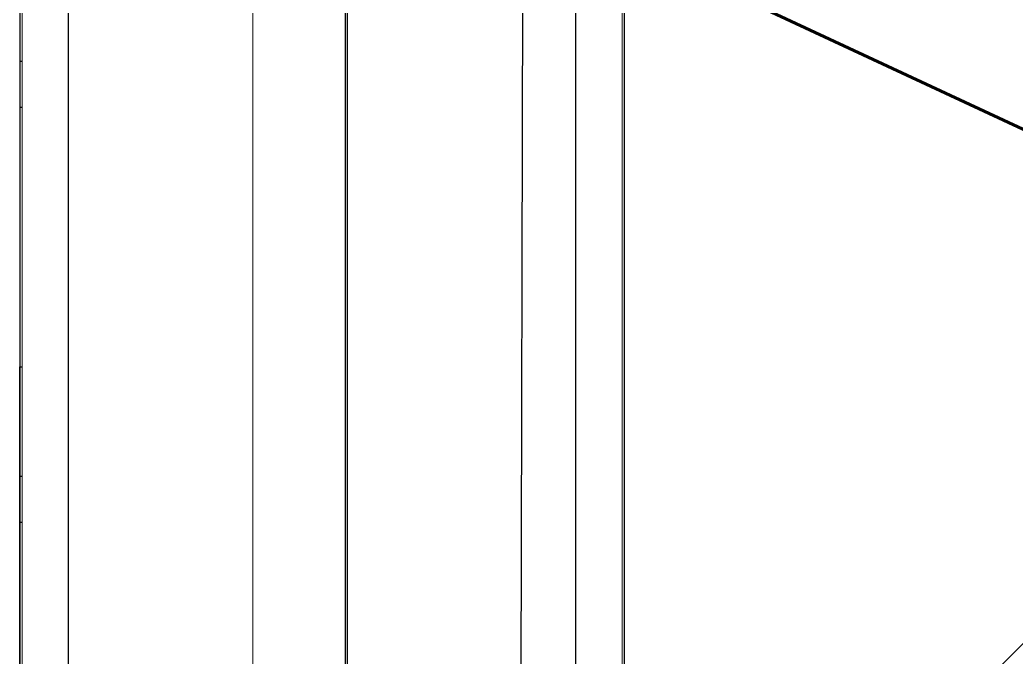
# Model space of a CAD drawing. Header units: millimetres. Extents: x -164500 to 426394, y -23753 to 102118.
# Drawn here: x 107173.7 to 107605.5, y 7921.8 to 8198.1 of the extents above; entities that cross this region are included whole.
import ezdxf

# ---------------------------------------------------------------- set-up
doc = ezdxf.new("R2010")
doc.units = ezdxf.units.MM
for name, color, linetype, lineweight in [('0) шлифовка', 5, 'Continuous', 60), ('5.2) Л-1 Линолеум', 100, 'Continuous', 30), ('A-FLOR', 7, 'Continuous', 9), ('A-GENM-3', 7, 'Continuous', 5), ('Оси', 7, 'Continuous', 9)]:
    doc.layers.add(name, color=color, linetype=linetype, lineweight=lineweight)
doc.layers.add('2) защита вин плитк', color=6, linetype='Continuous')
doc.layers.add('3.2.1) Нал-ой пол 4 вып', color=3, linetype='Continuous')

# ---------------------------------------------------------------- blocks, each defined once
blk = doc.blocks.new('Рисунок_горы - Рисунок_горы-31934381-Объем проектирования 1 этажа')
at = {"layer": 'A-GENM-3'}
for p, q in [((107109, 10341.4), (107109, 6202.65)), ((107109, 8078.45), (107109, 8246.37))]:
    blk.add_line(p, q, dxfattribs=at)
for points, knots in [([(107109, 8222.65), (107109, 8222.65), (107109, 8266.99), (107109, 8298.07), (107109, 8323.36)], [0.82222222, 0.82222222, 0.82222222, 0.82222222, 0.82222223, 0.83345188, 0.83345188, 0.83345188, 0.83345188]), ([(107109, 8246.37), (107109, 8246.37), (107109, 8246.28), (107109, 8246.18), (107109, 8246.07)], [0.7111111111, 0.7111111111, 0.7111111111, 0.7111111111, 0.7111111211, 0.7112541343, 0.7112541343, 0.7112541343, 0.7112541343]), ([(107109, 8148.48), (107109, 8148.48), (107109, 8172.61), (107109, 8198.1), (107109, 8222.65)], [0.8, 0.8, 0.8, 0.8, 0.80000001, 0.82222222, 0.82222222, 0.82222222, 0.82222222]), ([(107109, 8222.65), (107109, 8222.65), (107109, 8198.1), (107109, 8172.61), (107109, 8148.48)], [0.258992806, 0.258992806, 0.258992806, 0.258992806, 0.258992816, 0.26618705, 0.26618705, 0.26618705, 0.26618705]), ([(107109, 7955.53), (107109, 7955.53), (107109, 8012.16), (107109, 8097.93), (107109, 8148.48)], [0.77777778, 0.77777778, 0.77777778, 0.77777778, 0.77777779, 0.8, 0.8, 0.8, 0.8]), ([(107109, 8148.48), (107109, 8148.48), (107109, 8097.93), (107109, 8012.16), (107109, 7955.53)], [0.26618705, 0.26618705, 0.26618705, 0.26618705, 0.26618706, 0.273381295, 0.273381295, 0.273381295, 0.273381295])]:
    blk.add_open_spline(points, degree=3, knots=knots, dxfattribs=at)
for points in [[(107109, 8323.36), (107109, 8298.07), (107109, 8266.99), (107109, 8222.65)], [(107109, 8246.07), (107109, 8246.06), (107109, 8246.05), (107109, 8246.03)], [(107109, 8246.03), (107109, 8246.03), (107109, 8246.02), (107109, 8246.01)], [(107109, 8246.01), (107109, 8245.94), (107109, 8245.87), (107109, 8245.8)], [(107109, 8245.8), (107109, 8245.79), (107109, 8245.78), (107109, 8245.77)], [(107109, 8245.77), (107109, 8245.75), (107109, 8245.73), (107109, 8245.71)], [(107109, 8245.71), (107109, 8245.66), (107109, 8245.61), (107109, 8245.56)], [(107109, 8245.56), (107109, 8245.55), (107109, 8245.54), (107109, 8245.53)], [(107109, 8245.53), (107109, 8245.52), (107109, 8245.5), (107109, 8245.49)], [(107109, 8245.49), (107109, 8245.47), (107109, 8245.44), (107109, 8245.42)], [(107109, 8245.42), (107109, 8245.41), (107109, 8245.39), (107109, 8245.38)], [(107109, 8245.38), (107109, 8245.36), (107109, 8245.34), (107109, 8245.33)], [(107109, 8245.33), (107109, 8245.32), (107109, 8245.31), (107109, 8245.3)], [(107109, 8245.3), (107109, 8245.28), (107109, 8245.27), (107109, 8245.26)], [(107109, 8245.26), (107109, 8245.26), (107109, 8245.25), (107109, 8245.25)], [(107109, 8245.25), (107109, 8245.23), (107109, 8245.22), (107109, 8245.21)], [(107109, 8245.21), (107109, 8245.2), (107109, 8245.19), (107109, 8245.18)], [(107109, 8245.18), (107109, 8244.37), (107109, 8243.34), (107109, 8242.12)], [(107109, 8242.12), (107109, 8241.17), (107109, 8240.09), (107109, 8238.91)], [(107109, 8238.91), (107109, 8238.89), (107109, 8238.88), (107109, 8238.87)], [(107109, 8238.87), (107109, 8238.86), (107109, 8238.85), (107109, 8238.84)], [(107109, 8238.84), (107109, 8238.83), (107109, 8238.82), (107109, 8238.81)], [(107109, 8238.81), (107109, 8238.8), (107109, 8238.79), (107109, 8238.78)], [(107109, 8238.78), (107109, 8238.77), (107109, 8238.76), (107109, 8238.75)], [(107109, 8238.75), (107109, 8238.74), (107109, 8238.73), (107109, 8238.72)], [(107109, 8238.72), (107109, 8238.7), (107109, 8238.69), (107109, 8238.68)], [(107109, 8238.68), (107109, 8238.67), (107109, 8238.66), (107109, 8238.65)], [(107109, 8238.65), (107109, 8238.64), (107109, 8238.63), (107109, 8238.62)], [(107109, 8238.62), (107109, 8238.61), (107109, 8238.6), (107109, 8238.59)], [(107109, 8238.59), (107109, 8238.58), (107109, 8238.57), (107109, 8238.56)], [(107109, 8238.56), (107109, 8238.54), (107109, 8238.53), (107109, 8238.52)], [(107109, 8238.52), (107109, 8238.51), (107109, 8238.5), (107109, 8238.49)], [(107109, 8238.49), (107109, 8238.48), (107109, 8238.47), (107109, 8238.46)], [(107109, 8238.46), (107109, 8238.45), (107109, 8238.44), (107109, 8238.43)], [(107109, 8238.43), (107109, 8238.42), (107109, 8238.41), (107109, 8238.39)], [(107109, 8238.39), (107109, 8238.38), (107109, 8238.37), (107109, 8238.36)], [(107109, 8238.36), (107109, 8238.35), (107109, 8238.34), (107109, 8238.33)], [(107109, 8238.33), (107109, 8238.32), (107109, 8238.31), (107109, 8238.3)], [(107109, 8238.3), (107109, 8238.29), (107109, 8238.28), (107109, 8238.26)], [(107109, 8238.26), (107109, 8238.25), (107109, 8238.24), (107109, 8238.23)], [(107109, 8238.23), (107109, 8238.22), (107109, 8238.21), (107109, 8238.2)], [(107109, 8238.2), (107109, 8238.19), (107109, 8238.18), (107109, 8238.17)], [(107109, 8238.17), (107109, 8238.16), (107109, 8238.15), (107109, 8238.13)], [(107109, 8238.13), (107109, 8238.12), (107109, 8238.11), (107109, 8238.1)], [(107109, 8238.1), (107109, 8238.09), (107109, 8238.08), (107109, 8238.07)], [(107109, 8238.07), (107109, 8238.06), (107109, 8238.05), (107109, 8238.04)], [(107109, 8238.04), (107109, 8238.02), (107109, 8238.01), (107109, 8238)], [(107109, 8238), (107109, 8237.99), (107109, 8237.98), (107109, 8237.97)], [(107109, 8237.97), (107109, 8237.96), (107109, 8237.95), (107109, 8237.94)], [(107109, 8237.94), (107109, 8237.93), (107109, 8237.91), (107109, 8237.9)], [(107109, 8237.9), (107109, 8237.7), (107109, 8237.5), (107109, 8237.3)], [(107109, 8237.3), (107109, 8237.29), (107109, 8237.28), (107109, 8237.27)], [(107109, 8237.27), (107109, 8237.25), (107109, 8237.24), (107109, 8237.23)], [(107109, 8237.23), (107109, 8237.12), (107109, 8237), (107109, 8236.89)], [(107109, 8236.89), (107109, 8236.78), (107109, 8236.68), (107109, 8236.57)], [(107109, 8236.57), (107109, 8236.55), (107109, 8236.53), (107109, 8236.5)], [(107109, 8236.5), (107109, 8236.46), (107109, 8236.41), (107109, 8236.36)], [(107109, 8236.36), (107109, 8236.33), (107109, 8236.29), (107109, 8236.26)], [(107109, 8236.26), (107109, 8236.23), (107109, 8236.21), (107109, 8236.18)], [(107109, 8236.18), (107109, 8236.16), (107109, 8236.14), (107109, 8236.11)], [(107109, 8236.11), (107109, 8236.04), (107109, 8235.97), (107109, 8235.9)], [(107109, 8235.9), (107109, 8235.86), (107109, 8235.83), (107109, 8235.79)], [(107109, 8235.79), (107109, 8235.2), (107109, 8234.59), (107109, 8233.96)], [(107109, 8233.96), (107109, 8233.92), (107109, 8233.88), (107109, 8233.84)], [(107109, 8233.84), (107109, 8233.81), (107109, 8233.79), (107109, 8233.76)], [(107109, 8233.76), (107109, 8233.72), (107109, 8233.68), (107109, 8233.65)], [(107109, 8233.65), (107109, 8233.61), (107109, 8233.57), (107109, 8233.53)], [(107109, 8233.53), (107109, 8233.35), (107109, 8233.16), (107109, 8232.98)], [(107109, 8232.98), (107109, 8232.47), (107109, 8231.96), (107109, 8231.43)], [(107109, 8231.43), (107109, 8231.39), (107109, 8231.35), (107109, 8231.31)], [(107109, 8231.31), (107109, 8231.28), (107109, 8231.25), (107109, 8231.22)], [(107109, 8231.22), (107109, 8231.01), (107109, 8230.8), (107109, 8230.59)], [(107109, 8230.59), (107109, 8230.56), (107109, 8230.53), (107109, 8230.5)], [(107109, 8230.5), (107109, 8230.45), (107109, 8230.39), (107109, 8230.33)], [(107109, 8230.33), (107109, 8230.19), (107109, 8230.05), (107109, 8229.9)], [(107109, 8229.9), (107109, 8229.88), (107109, 8229.85), (107109, 8229.82)], [(107109, 8229.82), (107109, 8229.77), (107109, 8229.73), (107109, 8229.69)], [(107109, 8229.69), (107109, 8229.63), (107109, 8229.57), (107109, 8229.51)], [(107109, 8229.51), (107109, 8229.47), (107109, 8229.43), (107109, 8229.38)], [(107109, 8229.38), (107109, 8229.28), (107109, 8229.18), (107109, 8229.08)], [(107109, 8229.08), (107109, 8229.03), (107109, 8228.99), (107109, 8228.94)], [(107109, 8228.94), (107109, 8225.12), (107109, 8220.79), (107109, 8216.07)], [(107109, 8216.07), (107109, 8216.05), (107109, 8216.03), (107109, 8216.01)], [(107109, 8216.01), (107109, 8216), (107109, 8215.98), (107109, 8215.96)], [(107109, 8215.96), (107109, 8215.94), (107109, 8215.92), (107109, 8215.91)], [(107109, 8215.91), (107109, 8215.89), (107109, 8215.87), (107109, 8215.85)], [(107109, 8215.85), (107109, 8215.83), (107109, 8215.81), (107109, 8215.8)], [(107109, 8215.8), (107109, 8215.78), (107109, 8215.76), (107109, 8215.74)], [(107109, 8215.74), (107109, 8215.72), (107109, 8215.71), (107109, 8215.69)], [(107109, 8215.69), (107109, 8215.67), (107109, 8215.65), (107109, 8215.63)], [(107109, 8215.63), (107109, 8215.61), (107109, 8215.6), (107109, 8215.58)], [(107109, 8215.58), (107109, 8215.56), (107109, 8215.54), (107109, 8215.52)], [(107109, 8215.52), (107109, 8215.5), (107109, 8215.49), (107109, 8215.47)], [(107109, 8215.47), (107109, 8215.45), (107109, 8215.43), (107109, 8215.41)], [(107109, 8215.41), (107109, 8215.39), (107109, 8215.38), (107109, 8215.36)], [(107109, 8215.36), (107109, 8215.34), (107109, 8215.32), (107109, 8215.3)], [(107109, 8215.3), (107109, 8215.28), (107109, 8215.27), (107109, 8215.25)], [(107109, 8215.25), (107109, 8215.23), (107109, 8215.21), (107109, 8215.19)], [(107109, 8215.19), (107109, 8215.17), (107109, 8215.16), (107109, 8215.14)], [(107109, 8215.14), (107109, 8215.12), (107109, 8215.1), (107109, 8215.08)], [(107109, 8215.08), (107109, 8215.06), (107109, 8215.05), (107109, 8215.03)], [(107109, 8215.03), (107109, 8215.01), (107109, 8214.99), (107109, 8214.97)], [(107109, 8214.97), (107109, 8214.95), (107109, 8214.94), (107109, 8214.92)], [(107109, 8214.92), (107109, 8214.9), (107109, 8214.88), (107109, 8214.86)], [(107109, 8214.86), (107109, 8214.84), (107109, 8214.83), (107109, 8214.81)], [(107109, 8214.81), (107109, 8214.79), (107109, 8214.77), (107109, 8214.75)], [(107109, 8214.75), (107109, 8214.73), (107109, 8214.71), (107109, 8214.7)], [(107109, 8214.7), (107109, 8214.68), (107109, 8214.66), (107109, 8214.64)], [(107109, 8214.64), (107109, 8214.62), (107109, 8214.6), (107109, 8214.59)], [(107109, 8214.59), (107109, 8214.57), (107109, 8214.55), (107109, 8214.53)], [(107109, 8214.53), (107109, 8214.51), (107109, 8214.49), (107109, 8214.47)], [(107109, 8214.47), (107109, 8214.46), (107109, 8214.44), (107109, 8214.42)], [(107109, 8214.42), (107109, 8214.4), (107109, 8214.38), (107109, 8214.36)], [(107109, 8214.36), (107109, 8214.03), (107109, 8213.69), (107109, 8213.36)], [(107109, 8213.36), (107109, 8213.34), (107109, 8213.32), (107109, 8213.3)], [(107109, 8213.3), (107109, 8213.28), (107109, 8213.26), (107109, 8213.24)], [(107109, 8213.24), (107109, 8213.06), (107109, 8212.87), (107109, 8212.68)], [(107109, 8212.68), (107109, 8212.51), (107109, 8212.34), (107109, 8212.17)], [(107109, 8212.17), (107109, 8212.13), (107109, 8212.09), (107109, 8212.06)], [(107109, 8212.06), (107109, 8211.98), (107109, 8211.9), (107109, 8211.83)], [(107109, 8211.83), (107109, 8211.77), (107109, 8211.71), (107109, 8211.66)], [(107109, 8211.66), (107109, 8211.62), (107109, 8211.58), (107109, 8211.54)], [(107109, 8211.54), (107109, 8211.5), (107109, 8211.47), (107109, 8211.43)], [(107109, 8211.43), (107109, 8211.31), (107109, 8211.2), (107109, 8211.08)], [(107109, 8211.08), (107109, 8211.03), (107109, 8210.97), (107109, 8210.91)], [(107109, 8210.91), (107109, 8209.97), (107109, 8209.02), (107109, 8208.05)], [(107109, 8208.05), (107109, 8207.99), (107109, 8207.93), (107109, 8207.87)], [(107109, 8207.87), (107109, 8207.83), (107109, 8207.79), (107109, 8207.75)], [(107109, 8207.75), (107109, 8207.69), (107109, 8207.63), (107109, 8207.58)], [(107109, 8207.58), (107109, 8207.52), (107109, 8207.46), (107109, 8207.4)], [(107109, 8207.4), (107109, 8207.12), (107109, 8206.84), (107109, 8206.56)], [(107109, 8206.56), (107109, 8205.8), (107109, 8205.04), (107109, 8204.26)], [(107109, 8204.26), (107109, 8204.2), (107109, 8204.14), (107109, 8204.08)], [(107109, 8204.08), (107109, 8204.04), (107109, 8204), (107109, 8203.96)], [(107109, 8203.96), (107109, 8203.65), (107109, 8203.35), (107109, 8203.04)], [(107109, 8203.04), (107109, 8203), (107109, 8202.96), (107109, 8202.91)], [(107109, 8202.91), (107109, 8202.83), (107109, 8202.75), (107109, 8202.67)], [(107109, 8202.67), (107109, 8202.46), (107109, 8202.26), (107109, 8202.05)], [(107109, 8202.05), (107109, 8202.01), (107109, 8201.97), (107109, 8201.92)], [(107109, 8201.92), (107109, 8201.86), (107109, 8201.8), (107109, 8201.74)], [(107109, 8201.74), (107109, 8201.66), (107109, 8201.57), (107109, 8201.49)], [(107109, 8201.49), (107109, 8201.43), (107109, 8201.37), (107109, 8201.3)], [(107109, 8201.3), (107109, 8201.16), (107109, 8201.01), (107109, 8200.87)], [(107109, 8200.87), (107109, 8200.8), (107109, 8200.74), (107109, 8200.68)], [(107109, 8200.68), (107109, 8195.25), (107109, 8189.52), (107109, 8183.59)], [(107109, 8183.59), (107109, 8183.57), (107109, 8183.55), (107109, 8183.52)], [(107109, 8183.52), (107109, 8183.5), (107109, 8183.48), (107109, 8183.46)], [(107109, 8183.46), (107109, 8183.43), (107109, 8183.41), (107109, 8183.39)], [(107109, 8183.39), (107109, 8183.37), (107109, 8183.34), (107109, 8183.32)], [(107109, 8183.32), (107109, 8183.3), (107109, 8183.27), (107109, 8183.25)], [(107109, 8183.25), (107109, 8183.23), (107109, 8183.21), (107109, 8183.18)], [(107109, 8183.18), (107109, 8183.16), (107109, 8183.14), (107109, 8183.11)], [(107109, 8183.11), (107109, 8183.09), (107109, 8183.07), (107109, 8183.05)], [(107109, 8183.05), (107109, 8183.02), (107109, 8183), (107109, 8182.98)], [(107109, 8182.98), (107109, 8182.95), (107109, 8182.93), (107109, 8182.91)], [(107109, 8182.91), (107109, 8182.89), (107109, 8182.86), (107109, 8182.84)], [(107109, 8182.84), (107109, 8182.82), (107109, 8182.79), (107109, 8182.77)], [(107109, 8182.77), (107109, 8182.75), (107109, 8182.73), (107109, 8182.7)], [(107109, 8182.7), (107109, 8182.68), (107109, 8182.66), (107109, 8182.63)], [(107109, 8182.63), (107109, 8182.61), (107109, 8182.59), (107109, 8182.56)], [(107109, 8182.56), (107109, 8182.54), (107109, 8182.52), (107109, 8182.5)], [(107109, 8182.5), (107109, 8182.47), (107109, 8182.45), (107109, 8182.43)], [(107109, 8182.43), (107109, 8182.4), (107109, 8182.38), (107109, 8182.36)], [(107109, 8182.36), (107109, 8182.34), (107109, 8182.31), (107109, 8182.29)], [(107109, 8182.29), (107109, 8182.27), (107109, 8182.24), (107109, 8182.22)], [(107109, 8182.22), (107109, 8182.2), (107109, 8182.18), (107109, 8182.15)], [(107109, 8182.15), (107109, 8182.13), (107109, 8182.11), (107109, 8182.08)], [(107109, 8182.08), (107109, 8182.06), (107109, 8182.04), (107109, 8182.01)], [(107109, 8182.01), (107109, 8181.99), (107109, 8181.97), (107109, 8181.95)], [(107109, 8181.95), (107109, 8181.92), (107109, 8181.9), (107109, 8181.88)], [(107109, 8181.88), (107109, 8181.85), (107109, 8181.83), (107109, 8181.81)], [(107109, 8181.81), (107109, 8181.79), (107109, 8181.76), (107109, 8181.74)], [(107109, 8181.74), (107109, 8181.72), (107109, 8181.69), (107109, 8181.67)], [(107109, 8181.67), (107109, 8181.65), (107109, 8181.62), (107109, 8181.6)], [(107109, 8181.6), (107109, 8181.58), (107109, 8181.56), (107109, 8181.53)], [(107109, 8181.53), (107109, 8181.51), (107109, 8181.49), (107109, 8181.46)], [(107109, 8181.46), (107109, 8181.05), (107109, 8180.64), (107109, 8180.22)], [(107109, 8180.22), (107109, 8180.2), (107109, 8180.17), (107109, 8180.15)], [(107109, 8180.15), (107109, 8180.13), (107109, 8180.1), (107109, 8180.08)], [(107109, 8180.08), (107109, 8179.85), (107109, 8179.62), (107109, 8179.39)], [(107109, 8179.39), (107109, 8179.18), (107109, 8178.97), (107109, 8178.76)], [(107109, 8178.76), (107109, 8178.71), (107109, 8178.67), (107109, 8178.62)], [(107109, 8178.62), (107109, 8178.53), (107109, 8178.44), (107109, 8178.34)], [(107109, 8178.34), (107109, 8178.27), (107109, 8178.2), (107109, 8178.13)], [(107109, 8178.13), (107109, 8178.09), (107109, 8178.04), (107109, 8177.99)], [(107109, 8177.99), (107109, 8177.95), (107109, 8177.9), (107109, 8177.86)], [(107109, 8177.86), (107109, 8177.72), (107109, 8177.58), (107109, 8177.44)], [(107109, 8177.44), (107109, 8177.37), (107109, 8177.3), (107109, 8177.23)], [(107109, 8177.23), (107109, 8176.08), (107109, 8174.94), (107109, 8173.78)], [(107109, 8173.78), (107109, 8173.71), (107109, 8173.64), (107109, 8173.57)], [(107109, 8173.57), (107109, 8173.52), (107109, 8173.48), (107109, 8173.43)], [(107109, 8173.43), (107109, 8173.36), (107109, 8173.29), (107109, 8173.22)], [(107109, 8173.22), (107109, 8173.15), (107109, 8173.07), (107109, 8173)], [(107109, 8173), (107109, 8172.67), (107109, 8172.34), (107109, 8172.01)], [(107109, 8172.01), (107109, 8171.11), (107109, 8170.21), (107109, 8169.31)], [(107109, 8169.31), (107109, 8169.24), (107109, 8169.16), (107109, 8169.09)], [(107109, 8169.09), (107109, 8169.04), (107109, 8169), (107109, 8168.95)], [(107109, 8168.95), (107109, 8168.59), (107109, 8168.23), (107109, 8167.88)], [(107109, 8167.88), (107109, 8167.83), (107109, 8167.78), (107109, 8167.73)], [(107109, 8167.73), (107109, 8167.66), (107109, 8167.59), (107109, 8167.52)], [(107109, 8167.52), (107109, 8167.49), (107109, 8167.47), (107109, 8167.45)], [(107109, 8167.45), (107109, 8116.95), (107109, 8058.75), (107109, 8045.15)], [(107109, 8077.99), (107109, 8078.02), (107109, 8078.04), (107109, 8078.06)], [(107109, 8077.92), (107109, 8077.95), (107109, 8077.97), (107109, 8077.99)], [(107109, 8077.91), (107109, 8077.91), (107109, 8077.92), (107109, 8077.92)], [(107109, 8077.89), (107109, 8077.9), (107109, 8077.9), (107109, 8077.91)], [(107109, 8077.88), (107109, 8077.89), (107109, 8077.89), (107109, 8077.89)], [(107109, 8077.87), (107109, 8077.87), (107109, 8077.88), (107109, 8077.88)], [(107109, 8077.6), (107109, 8077.69), (107109, 8077.78), (107109, 8077.87)], [(107109, 8077.58), (107109, 8077.59), (107109, 8077.59), (107109, 8077.6)], [(107109, 8077.57), (107109, 8077.58), (107109, 8077.58), (107109, 8077.58)], [(107109, 8077.57), (107109, 8077.57), (107109, 8077.57), (107109, 8077.57)], [(107109, 8077.55), (107109, 8077.56), (107109, 8077.56), (107109, 8077.57)], [(107109, 8077.54), (107109, 8077.55), (107109, 8077.55), (107109, 8077.55)], [(107109, 8077.53), (107109, 8077.53), (107109, 8077.54), (107109, 8077.54)], [(107109, 8077.52), (107109, 8077.52), (107109, 8077.52), (107109, 8077.53)], [(107109, 8077.5), (107109, 8077.51), (107109, 8077.51), (107109, 8077.52)], [(107109, 8077.48), (107109, 8077.49), (107109, 8077.5), (107109, 8077.5)], [(107109, 8077.46), (107109, 8077.47), (107109, 8077.48), (107109, 8077.48)], [(107109, 8077.45), (107109, 8077.45), (107109, 8077.45), (107109, 8077.46)], [(107109, 8077.39), (107109, 8077.41), (107109, 8077.43), (107109, 8077.45)], [(107109, 8077.32), (107109, 8077.34), (107109, 8077.36), (107109, 8077.39)], [(107109, 8077.31), (107109, 8077.31), (107109, 8077.32), (107109, 8077.32)], [(107109, 8077.3), (107109, 8077.31), (107109, 8077.31), (107109, 8077.31)], [(107109, 8077.18), (107109, 8077.22), (107109, 8077.26), (107109, 8077.3)], [(107109, 8077.17), (107109, 8077.17), (107109, 8077.18), (107109, 8077.18)], [(107109, 8077.16), (107109, 8077.17), (107109, 8077.17), (107109, 8077.17)], [(107109, 8077.16), (107109, 8077.16), (107109, 8077.16), (107109, 8077.16)], [(107109, 8077.15), (107109, 8077.15), (107109, 8077.15), (107109, 8077.16)], [(107109, 8077.14), (107109, 8077.14), (107109, 8077.15), (107109, 8077.15)], [(107109, 8077.13), (107109, 8077.14), (107109, 8077.14), (107109, 8077.14)], [(107109, 8077.13), (107109, 8077.13), (107109, 8077.13), (107109, 8077.13)], [(107109, 8077.12), (107109, 8077.12), (107109, 8077.13), (107109, 8077.13)], [(107109, 8077.11), (107109, 8077.12), (107109, 8077.12), (107109, 8077.12)], [(107109, 8077.11), (107109, 8077.11), (107109, 8077.11), (107109, 8077.11)], [(107109, 8077.1), (107109, 8077.1), (107109, 8077.1), (107109, 8077.11)], [(107109, 8077.09), (107109, 8077.09), (107109, 8077.1), (107109, 8077.1)], [(107109, 8077.08), (107109, 8077.09), (107109, 8077.09), (107109, 8077.09)], [(107109, 8077.08), (107109, 8077.08), (107109, 8077.08), (107109, 8077.08)], [(107109, 8077.07), (107109, 8077.07), (107109, 8077.07), (107109, 8077.08)], [(107109, 8077.06), (107109, 8077.06), (107109, 8077.07), (107109, 8077.07)], [(107109, 8077.05), (107109, 8077.06), (107109, 8077.06), (107109, 8077.06)], [(107109, 8077.05), (107109, 8077.05), (107109, 8077.05), (107109, 8077.05)], [(107109, 8077.04), (107109, 8077.04), (107109, 8077.04), (107109, 8077.05)], [(107109, 8077.03), (107109, 8077.03), (107109, 8077.04), (107109, 8077.04)], [(107109, 8077.02), (107109, 8077.03), (107109, 8077.03), (107109, 8077.03)], [(107109, 8077.02), (107109, 8077.02), (107109, 8077.02), (107109, 8077.02)], [(107109, 8077.01), (107109, 8077.01), (107109, 8077.01), (107109, 8077.02)], [(107109, 8077), (107109, 8077), (107109, 8077.01), (107109, 8077.01)], [(107109, 8076.99), (107109, 8077), (107109, 8077), (107109, 8077)], [(107109, 8076.99), (107109, 8076.99), (107109, 8076.99), (107109, 8076.99)], [(107109, 8076.98), (107109, 8076.98), (107109, 8076.98), (107109, 8076.99)], [(107109, 8076.97), (107109, 8076.97), (107109, 8076.98), (107109, 8076.98)], [(107109, 8076.96), (107109, 8076.97), (107109, 8076.97), (107109, 8076.97)], [(107109, 8076.96), (107109, 8076.96), (107109, 8076.96), (107109, 8076.96)], [(107109, 8076.95), (107109, 8076.95), (107109, 8076.95), (107109, 8076.96)], [(107109, 8076.3), (107109, 8076.53), (107109, 8076.75), (107109, 8076.95)], [(107109, 8074.47), (107109, 8075.15), (107109, 8075.77), (107109, 8076.3)], [(107109, 8074.43), (107109, 8074.44), (107109, 8074.45), (107109, 8074.47)], [(107109, 8074.35), (107109, 8074.38), (107109, 8074.4), (107109, 8074.43)], [(107109, 8074.32), (107109, 8074.33), (107109, 8074.34), (107109, 8074.35)], [(107109, 8074.27), (107109, 8074.29), (107109, 8074.3), (107109, 8074.32)], [(107109, 8074.24), (107109, 8074.25), (107109, 8074.26), (107109, 8074.27)], [(107109, 8074.21), (107109, 8074.22), (107109, 8074.23), (107109, 8074.24)], [(107109, 8074.1), (107109, 8074.14), (107109, 8074.17), (107109, 8074.21)], [(107109, 8074.05), (107109, 8074.07), (107109, 8074.08), (107109, 8074.1)], [(107109, 8074.03), (107109, 8074.03), (107109, 8074.04), (107109, 8074.05)], [(107109, 8073.85), (107109, 8073.91), (107109, 8073.97), (107109, 8074.03)], [(107109, 8073.82), (107109, 8073.83), (107109, 8073.84), (107109, 8073.85)], [(107109, 8073.79), (107109, 8073.8), (107109, 8073.81), (107109, 8073.82)], [(107109, 8073.32), (107109, 8073.48), (107109, 8073.64), (107109, 8073.79)], [(107109, 8073.15), (107109, 8073.21), (107109, 8073.27), (107109, 8073.32)], [(107109, 8073.11), (107109, 8073.12), (107109, 8073.14), (107109, 8073.15)], [(107109, 8073.07), (107109, 8073.09), (107109, 8073.1), (107109, 8073.11)], [(107109, 8073.05), (107109, 8073.06), (107109, 8073.06), (107109, 8073.07)], [(107109, 8073.01), (107109, 8073.02), (107109, 8073.03), (107109, 8073.05)], [(107109, 8072.37), (107109, 8072.59), (107109, 8072.8), (107109, 8073.01)], [(107109, 8072.33), (107109, 8072.35), (107109, 8072.36), (107109, 8072.37)], [(107109, 8072.25), (107109, 8072.28), (107109, 8072.31), (107109, 8072.33)], [(107109, 8072.23), (107109, 8072.24), (107109, 8072.24), (107109, 8072.25)], [(107109, 8072.2), (107109, 8072.21), (107109, 8072.22), (107109, 8072.23)], [(107109, 8072.16), (107109, 8072.17), (107109, 8072.19), (107109, 8072.2)], [(107109, 8072.11), (107109, 8072.12), (107109, 8072.14), (107109, 8072.16)], [(107109, 8072.08), (107109, 8072.09), (107109, 8072.1), (107109, 8072.11)], [(107109, 8071.96), (107109, 8072), (107109, 8072.04), (107109, 8072.08)], [(107109, 8071.82), (107109, 8071.87), (107109, 8071.91), (107109, 8071.96)], [(107109, 8071.81), (107109, 8071.81), (107109, 8071.82), (107109, 8071.82)], [(107109, 8071.79), (107109, 8071.8), (107109, 8071.8), (107109, 8071.81)], [(107109, 8071.55), (107109, 8071.63), (107109, 8071.71), (107109, 8071.79)], [(107109, 8071.53), (107109, 8071.54), (107109, 8071.54), (107109, 8071.55)], [(107109, 8071.52), (107109, 8071.52), (107109, 8071.53), (107109, 8071.53)], [(107109, 8071.5), (107109, 8071.51), (107109, 8071.51), (107109, 8071.52)], [(107109, 8071.49), (107109, 8071.5), (107109, 8071.5), (107109, 8071.5)], [(107109, 8071.48), (107109, 8071.48), (107109, 8071.49), (107109, 8071.49)], [(107109, 8071.46), (107109, 8071.47), (107109, 8071.47), (107109, 8071.48)], [(107109, 8071.45), (107109, 8071.45), (107109, 8071.46), (107109, 8071.46)], [(107109, 8071.43), (107109, 8071.44), (107109, 8071.44), (107109, 8071.45)], [(107109, 8071.42), (107109, 8071.43), (107109, 8071.43), (107109, 8071.43)], [(107109, 8071.41), (107109, 8071.41), (107109, 8071.42), (107109, 8071.42)], [(107109, 8071.39), (107109, 8071.4), (107109, 8071.4), (107109, 8071.41)], [(107109, 8071.38), (107109, 8071.38), (107109, 8071.39), (107109, 8071.39)], [(107109, 8071.37), (107109, 8071.37), (107109, 8071.37), (107109, 8071.38)], [(107109, 8071.35), (107109, 8071.36), (107109, 8071.36), (107109, 8071.37)], [(107109, 8071.34), (107109, 8071.34), (107109, 8071.35), (107109, 8071.35)], [(107109, 8071.32), (107109, 8071.33), (107109, 8071.33), (107109, 8071.34)], [(107109, 8071.31), (107109, 8071.31), (107109, 8071.32), (107109, 8071.32)], [(107109, 8071.3), (107109, 8071.3), (107109, 8071.3), (107109, 8071.31)], [(107109, 8071.28), (107109, 8071.29), (107109, 8071.29), (107109, 8071.3)], [(107109, 8071.27), (107109, 8071.27), (107109, 8071.28), (107109, 8071.28)], [(107109, 8071.25), (107109, 8071.26), (107109, 8071.26), (107109, 8071.27)], [(107109, 8071.24), (107109, 8071.24), (107109, 8071.25), (107109, 8071.25)], [(107109, 8071.22), (107109, 8071.23), (107109, 8071.23), (107109, 8071.24)], [(107109, 8071.21), (107109, 8071.22), (107109, 8071.22), (107109, 8071.22)], [(107109, 8071.2), (107109, 8071.2), (107109, 8071.21), (107109, 8071.21)], [(107109, 8071.18), (107109, 8071.19), (107109, 8071.19), (107109, 8071.2)], [(107109, 8071.17), (107109, 8071.17), (107109, 8071.18), (107109, 8071.18)], [(107109, 8071.15), (107109, 8071.16), (107109, 8071.16), (107109, 8071.17)], [(107109, 8071.14), (107109, 8071.14), (107109, 8071.15), (107109, 8071.15)], [(107109, 8071.13), (107109, 8071.13), (107109, 8071.14), (107109, 8071.14)], [(107109, 8071.11), (107109, 8071.12), (107109, 8071.12), (107109, 8071.13)], [(107109, 8067.16), (107109, 8068.56), (107109, 8069.89), (107109, 8071.11)], [(107109, 8067.11), (107109, 8067.13), (107109, 8067.14), (107109, 8067.16)], [(107109, 8067), (107109, 8067.04), (107109, 8067.07), (107109, 8067.11)], [(107109, 8066.95), (107109, 8066.97), (107109, 8066.98), (107109, 8067)], [(107109, 8066.88), (107109, 8066.91), (107109, 8066.93), (107109, 8066.95)], [(107109, 8066.84), (107109, 8066.85), (107109, 8066.87), (107109, 8066.88)], [(107109, 8066.8), (107109, 8066.81), (107109, 8066.82), (107109, 8066.84)], [(107109, 8066.64), (107109, 8066.69), (107109, 8066.75), (107109, 8066.8)], [(107109, 8066.57), (107109, 8066.6), (107109, 8066.62), (107109, 8066.64)], [(107109, 8066.54), (107109, 8066.55), (107109, 8066.56), (107109, 8066.57)], [(107109, 8066.3), (107109, 8066.38), (107109, 8066.46), (107109, 8066.54)], [(107109, 8066.26), (107109, 8066.27), (107109, 8066.29), (107109, 8066.3)], [(107109, 8066.21), (107109, 8066.23), (107109, 8066.25), (107109, 8066.26)], [(107109, 8065.59), (107109, 8065.8), (107109, 8066.01), (107109, 8066.21)], [(107109, 8065.35), (107109, 8065.43), (107109, 8065.51), (107109, 8065.59)], [(107109, 8065.3), (107109, 8065.32), (107109, 8065.34), (107109, 8065.35)], [(107109, 8065.25), (107109, 8065.27), (107109, 8065.29), (107109, 8065.3)], [(107109, 8065.22), (107109, 8065.23), (107109, 8065.24), (107109, 8065.25)], [(107109, 8065.17), (107109, 8065.18), (107109, 8065.2), (107109, 8065.22)], [(107109, 8064.34), (107109, 8064.62), (107109, 8064.89), (107109, 8065.17)], [(107109, 8064.29), (107109, 8064.31), (107109, 8064.32), (107109, 8064.34)], [(107109, 8064.19), (107109, 8064.22), (107109, 8064.26), (107109, 8064.29)], [(107109, 8064.15), (107109, 8064.17), (107109, 8064.18), (107109, 8064.19)], [(107109, 8064.12), (107109, 8064.13), (107109, 8064.14), (107109, 8064.15)], [(107109, 8064.07), (107109, 8064.09), (107109, 8064.1), (107109, 8064.12)], [(107109, 8064), (107109, 8064.02), (107109, 8064.05), (107109, 8064.07)], [(107109, 8063.97), (107109, 8063.98), (107109, 8063.99), (107109, 8064)], [(107109, 8063.81), (107109, 8063.87), (107109, 8063.92), (107109, 8063.97)], [(107109, 8063.64), (107109, 8063.7), (107109, 8063.76), (107109, 8063.81)], [(107109, 8063.63), (107109, 8063.63), (107109, 8063.64), (107109, 8063.64)], [(107109, 8063.61), (107109, 8063.61), (107109, 8063.62), (107109, 8063.63)], [(107109, 8063.3), (107109, 8063.4), (107109, 8063.51), (107109, 8063.61)], [(107109, 8063.28), (107109, 8063.29), (107109, 8063.29), (107109, 8063.3)], [(107109, 8063.27), (107109, 8063.27), (107109, 8063.28), (107109, 8063.28)], [(107109, 8063.25), (107109, 8063.25), (107109, 8063.26), (107109, 8063.27)], [(107109, 8063.23), (107109, 8063.24), (107109, 8063.24), (107109, 8063.25)], [(107109, 8063.21), (107109, 8063.22), (107109, 8063.23), (107109, 8063.23)], [(107109, 8063.2), (107109, 8063.2), (107109, 8063.21), (107109, 8063.21)], [(107109, 8063.18), (107109, 8063.19), (107109, 8063.19), (107109, 8063.2)], [(107109, 8063.16), (107109, 8063.17), (107109, 8063.17), (107109, 8063.18)], [(107109, 8063.15), (107109, 8063.15), (107109, 8063.16), (107109, 8063.16)], [(107109, 8063.13), (107109, 8063.13), (107109, 8063.14), (107109, 8063.15)], [(107109, 8063.11), (107109, 8063.12), (107109, 8063.12), (107109, 8063.13)], [(107109, 8063.09), (107109, 8063.1), (107109, 8063.11), (107109, 8063.11)], [(107109, 8063.08), (107109, 8063.08), (107109, 8063.09), (107109, 8063.09)], [(107109, 8063.06), (107109, 8063.07), (107109, 8063.07), (107109, 8063.08)], [(107109, 8063.04), (107109, 8063.05), (107109, 8063.05), (107109, 8063.06)], [(107109, 8063.02), (107109, 8063.03), (107109, 8063.04), (107109, 8063.04)], [(107109, 8063.01), (107109, 8063.01), (107109, 8063.02), (107109, 8063.02)], [(107109, 8062.99), (107109, 8063), (107109, 8063), (107109, 8063.01)], [(107109, 8062.97), (107109, 8062.98), (107109, 8062.98), (107109, 8062.99)], [(107109, 8062.96), (107109, 8062.96), (107109, 8062.97), (107109, 8062.97)], [(107109, 8062.94), (107109, 8062.94), (107109, 8062.95), (107109, 8062.96)], [(107109, 8062.92), (107109, 8062.93), (107109, 8062.93), (107109, 8062.94)], [(107109, 8062.9), (107109, 8062.91), (107109, 8062.92), (107109, 8062.92)], [(107109, 8062.89), (107109, 8062.89), (107109, 8062.9), (107109, 8062.9)], [(107109, 8062.87), (107109, 8062.88), (107109, 8062.88), (107109, 8062.89)], [(107109, 8062.85), (107109, 8062.86), (107109, 8062.86), (107109, 8062.87)], [(107109, 8062.84), (107109, 8062.84), (107109, 8062.85), (107109, 8062.85)], [(107109, 8062.82), (107109, 8062.82), (107109, 8062.83), (107109, 8062.84)], [(107109, 8062.8), (107109, 8062.81), (107109, 8062.81), (107109, 8062.82)], [(107109, 8062.78), (107109, 8062.79), (107109, 8062.8), (107109, 8062.8)], [(107109, 8062.77), (107109, 8062.77), (107109, 8062.78), (107109, 8062.78)], [(107109, 8058.83), (107109, 8060.15), (107109, 8061.47), (107109, 8062.77)], [(107109, 8058.22), (107109, 8058.42), (107109, 8058.63), (107109, 8058.83)], [(107109, 8058.17), (107109, 8058.18), (107109, 8058.2), (107109, 8058.22)], [(107109, 8058.04), (107109, 8058.09), (107109, 8058.13), (107109, 8058.17)], [(107109, 8057.99), (107109, 8058.01), (107109, 8058.03), (107109, 8058.04)], [(107109, 8057.92), (107109, 8057.94), (107109, 8057.97), (107109, 8057.99)], [(107109, 8057.87), (107109, 8057.89), (107109, 8057.9), (107109, 8057.92)], [(107109, 8057.83), (107109, 8057.85), (107109, 8057.86), (107109, 8057.87)]]:
    blk.add_open_spline(points, degree=3, dxfattribs=at)

msp = doc.modelspace()

# ---------------------------------------------------------------- hatches: boundary and pattern name
at = {"layer": '0) шлифовка', "true_color": 0x2776bb}
h = msp.add_hatch(dxfattribs=at)
h.set_pattern_fill('ANSI31', color=152, scale=222, angle=110)
h.paths.add_polyline_path([(109674.038, 10121.05), (107435.702, 10126.305), (107435.702, 2344.938), (107858.702, 2344.938), (107858.702, 2351.938), (107928.702, 2351.938), (107973.702, 2343.938), (107973.702, 2313.938), (107963.702, 2263.938), (107928.702, 2263.938), (107928.702, 2255.938), (107858.702, 2255.938), (107515.702, 2262.938), (107515.702, 2228.095), (109613.702, 2223.17), (109613.702, 2262.938), (109368.702, 2262.938), (109368.702, 2255.938), (109298.702, 2255.938), (109263.702, 2263.938), (109263.702, 2313.938), (109253.702, 2313.938), (109253.702, 2343.938), (109298.702, 2343.938), (109298.702, 2351.938), (109368.702, 2351.938), (109655.787, 2346.13)])
at = {"layer": '2) защита вин плитк'}
h = msp.add_hatch(dxfattribs=at)
h.set_pattern_fill('ANSI31', color=256, scale=222)
h.paths.add_polyline_path([(109674.038, 10121.05), (107435.702, 10126.305), (107435.702, 2344.938), (107858.702, 2344.938), (107858.702, 2351.938), (107928.702, 2351.938), (107973.702, 2343.938), (107973.702, 2313.938), (107963.702, 2263.938), (107928.702, 2263.938), (107928.702, 2255.938), (107858.702, 2255.938), (107515.702, 2262.938), (107515.702, 2228.095), (109613.702, 2223.17), (109613.702, 2262.938), (109368.702, 2262.938), (109368.702, 2255.938), (109298.702, 2255.938), (109263.702, 2263.938), (109263.702, 2313.938), (109253.702, 2313.938), (109253.702, 2343.938), (109298.702, 2343.938), (109298.702, 2351.938), (109368.702, 2351.938), (109655.787, 2346.13)])
at = {"layer": '3.2.1) Нал-ой пол 4 вып'}
h = msp.add_hatch(dxfattribs=at)
h.set_pattern_fill('ANSI31', color=256, scale=300)
h.paths.add_polyline_path([(109674.038, 10148.887), (107435.702, 10154.141), (107435.702, 2372.774), (107858.702, 2372.774), (107858.702, 2379.774), (107928.702, 2379.774), (107973.702, 2371.774), (107973.702, 2341.774), (107963.702, 2291.774), (107928.702, 2291.774), (107928.702, 2283.774), (107858.702, 2283.774), (107515.702, 2290.774), (107515.702, 2255.932), (109613.702, 2251.007), (109613.702, 2290.774), (109368.702, 2290.774), (109368.702, 2283.774), (109298.702, 2283.774), (109263.702, 2291.774), (109263.702, 2341.774), (109253.702, 2341.774), (109253.702, 2371.774), (109298.702, 2371.774), (109298.702, 2379.774), (109368.702, 2379.774), (109655.787, 2373.966)])
at = {"layer": '5.2) Л-1 Линолеум'}
h = msp.add_hatch(dxfattribs=at)
h.set_pattern_fill('ANSI37', color=256, scale=300)
h.paths.add_polyline_path([(109674.038, 10148.887), (107435.702, 10154.141), (107435.702, 2372.774), (107858.702, 2372.774), (107858.702, 2379.774), (107928.702, 2379.774), (107973.702, 2371.774), (107973.702, 2341.774), (107963.702, 2291.774), (107928.702, 2291.774), (107928.702, 2283.774), (107858.702, 2283.774), (107515.702, 2290.774), (107515.702, 2255.932), (109613.702, 2251.007), (109613.702, 2290.774), (109368.702, 2290.774), (109368.702, 2283.774), (109298.702, 2283.774), (109263.702, 2291.774), (109263.702, 2341.774), (109253.702, 2341.774), (109253.702, 2371.774), (109298.702, 2371.774), (109298.702, 2379.774), (109368.702, 2379.774), (109655.787, 2373.966)])

# ---------------------------------------------------------------- linework, layer by layer
for p, q in [((107194.702, 13.938), (107194.702, 10463.938)), ((107414.702, 2263.938), (107414.702, 10463.938)), ((107314.702, 10253.938), (107314.702, 24.438)), ((107315.702, 24.438), (107315.702, 10253.938)), ((107435.702, 2344.938), (107435.702, 10242.938)), ((107173.702, 8581.564), (107173.702, 7600.418)), ((107173.702, 8180.191), (107174.702, 8180.191)), ((107174.702, 8160.191), (107173.702, 8160.191)), ((107173.702, 8047.623), (107174.702, 8047.623)), ((107173.702, 8000.191), (107174.702, 8000.191)), ((107174.702, 7980.191), (107173.702, 7980.191))]:
    msp.add_line(p, q)
at = {"flags": 128}
msp.add_lwpolyline([(109655.498, 2223.072), (109674.038, 10121.05), (107396.044, 10126.398), (107377.504, 2228.42)], close=True, dxfattribs=at)
for points in [[(107173.702, 7749.458), (107173.702, 7854.686), (107173.702, 7954.075), (107173.702, 8047.623)], [(107173.702, 8047.623), (107173.702, 7957.629), (107173.702, 7857.712), (107173.702, 7747.874)]]:
    msp.add_open_spline(points, degree=3)
at = {"layer": 'A-FLOR'}
for p, q in [((107174.702, 10243.938), (107174.702, 33.938)), ((107434.702, 2420.938), (107434.702, 10242.938))]:
    msp.add_line(p, q, dxfattribs=at)
at = {"layer": 'Оси'}
msp.add_lwpolyline([(107274.702, -2042.321), (107274.702, 2957.679), (107274.702, 16892.225), (107274.702, 21892.225)], dxfattribs=at)

# ---------------------------------------------------------------- block references
msp.add_blockref('Рисунок_горы - Рисунок_горы-31934381-Объем проектирования 1 этажа', (64.702, -136.062))

doc.saveas('drawing.dxf')
